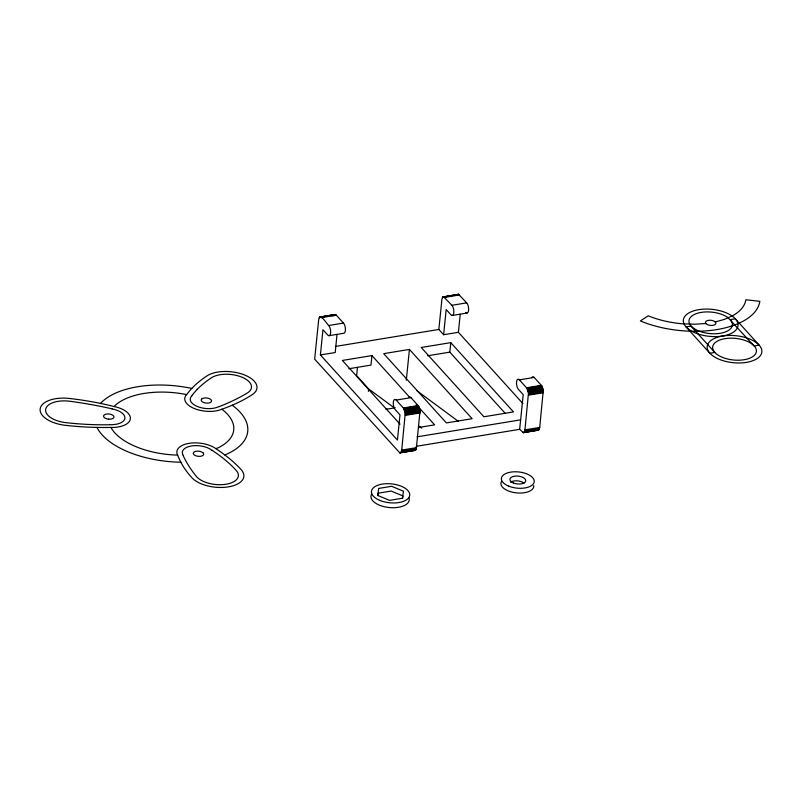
<?xml version="1.0" encoding="UTF-8"?>
<svg xmlns="http://www.w3.org/2000/svg" width="802" height="802" viewBox="0 0 802 802"><rect width="100%" height="100%" fill="white"/><g stroke="black" fill="none" stroke-linecap="round" stroke-linejoin="round"><path stroke-width="1.2" d="M400.108 452.879L401.16 452.107L401.722 450.082L405.251 413.361L403.657 408.378L396.188 400.088A5.494 2.296 80.7 0 0 393.321 402.203A5.494 2.296 80.7 0 0 395.226 409.591L399.998 414.865L397.431 440.057L320.399 354.935L322.965 329.732L327.727 335.005A5.494 2.296 80.7 0 0 330.604 332.89A5.494 2.296 80.7 0 0 328.7 325.502C326.855 324.058 319.898 311.868 318.675 319.707L314.665 359.166L399.807 452.849L415.185 450.393L416.298 448.789L420.037 410.925L418.433 405.942L410.975 397.652A5.494 2.296 80.7 0 0 409.14 397.18M523.325 432.669L524.378 431.897L524.939 429.872L528.468 393.15L526.864 388.168L519.405 379.877A5.494 2.296 80.7 0 0 516.538 381.993A5.494 2.296 80.7 0 0 518.443 389.381L523.215 394.654L519.656 429.321L523.325 432.669L538.403 430.183L539.716 427.446L543.245 390.724L541.651 385.732L534.192 377.441A5.494 2.296 80.7 0 0 531.876 377.541M337.01 334.504L335.216 352.539L320.399 354.935M357.471 367.366L356.629 375.687L368.559 388.86L394.654 408.148M400.048 424.178L342.374 360.449L371.938 355.587L370.975 365.09L348.8 368.74M406.293 380.318L409.431 349.421L383.717 353.652L446.403 422.925L472.127 418.704L409.431 349.421M522.874 403.536L458.403 332.299L443.616 334.725L438.844 329.452L441.892 299.507L442.674 297.151L458.594 294.314L466.694 302.865A5.494 2.296 80.7 0 1 468.599 310.254A5.494 2.296 80.7 0 1 465.731 312.369M443.616 334.725L446.173 309.532L450.945 314.795A5.494 2.296 80.7 0 0 453.812 312.68A5.494 2.296 80.7 0 0 451.917 305.291L443.506 296.71M504.979 413.1L449.812 352.138L450.774 342.634L421.21 347.487L483.897 416.769L513.46 411.907L450.774 342.634M458.403 332.299L460.228 314.294M377.902 495.516L378.253 493.17L391.135 491.055L402.985 495.957L402.634 498.303M333.822 315.667L331.557 315.667M100.551 403.426L100.621 403.346A76.932 38.005 5.8 0 1 191.588 388.399L191.798 388.449M114.054 406.534L114.506 406.624A21.714 10.727 5.8 0 1 130.325 418.995A21.714 10.727 5.8 0 1 111.418 427.456L110.957 427.436A176.41 87.137 5.8 0 1 99.679 427.466L95.899 427.396A176.41 87.137 5.8 0 1 69.283 425.742L67.268 425.511A27.479 13.574 5.8 0 1 40.17 408.82A27.479 13.574 5.8 0 1 71.238 398.694L73.253 398.915A171.397 84.661 5.8 0 1 99.488 403.205L103.167 403.977A171.397 84.661 5.8 0 1 114.054 406.534L115.247 405.331A62.857 31.047 5.8 0 1 183.869 394.063L186.645 394.604A176.41 87.137 5.8 0 1 190.726 389.602L192.239 387.978A176.41 87.137 5.8 0 1 204.881 377.291L206.024 376.549A27.479 13.574 5.8 0 1 245.001 375.156A27.479 13.574 5.8 0 1 251.216 395.276L250.094 396.028A171.397 84.661 5.8 0 1 233.001 404.89L230.314 406.023A171.397 84.661 5.8 0 1 221.873 409.21L221.552 409.351A21.714 10.727 5.8 0 1 194.224 408.499A21.714 10.727 5.8 0 1 186.455 394.795L186.645 394.604M457.461 294.725L458.283 294.274M334.494 314.695L336.329 315.166L343.477 323.076A5.494 2.296 80.7 0 1 345.421 329.141A5.494 2.296 80.7 0 1 343.767 333.261L328.99 335.687M216.009 448.799A176.41 87.137 5.8 0 1 223.207 453.762L225.482 455.456A176.41 87.137 5.8 0 1 239.447 467.817L240.319 468.779A27.479 13.574 5.8 0 1 228.44 486.864A27.479 13.574 5.8 0 1 191.157 476.859L190.254 475.897A171.397 84.661 5.8 0 1 181.122 462.744L180.129 460.839A171.397 84.661 5.8 0 1 177.683 455.095L177.553 454.864A21.714 10.727 5.8 0 1 189.061 443.346A21.714 10.727 5.8 0 1 215.738 448.589L217.974 447.917A62.857 31.047 5.8 0 0 223.517 410.494L221.873 409.21M224.831 454.975L224.991 454.904A76.932 38.005 5.8 0 0 232.349 405.301L232.229 405.21M715.254 321.963L724.336 319.417L732.797 315.637A62.857 31.047 5.8 0 0 745.85 299.748L759.835 301.331A76.932 38.005 5.8 0 1 740.647 322.444C724.236 330.073 705.74 331.838 687.845 331.126A76.932 38.005 5.8 0 1 640.357 320.96L648.227 315.798A62.857 31.047 5.8 0 0 682.943 323.828L695.164 324.219L705.9 323.497M415.185 450.393L414.273 450.293M538.403 430.183L537.801 430.213M319.988 316.97L335.066 314.484M319.717 317.121L335.376 314.514M442.935 296.91L458.594 294.314M319.467 317.361L335.687 314.645M442.674 297.151L458.904 294.434M319.236 317.692L324.168 316.88M442.453 297.482L446.143 296.87M321.542 317.592L336.329 315.166M444.759 297.382L459.536 294.956M328.7 325.502L343.477 323.076M451.917 305.291L466.694 302.865M452.208 315.477L466.985 313.051M335.376 346.454L438.844 329.452M427.636 355.777L449.812 352.138M730.231 319.627L735.314 318.795L759.163 345.151L754.081 345.983L728.015 317.652A21.804 10.767 5.8 0 0 701.219 312.389A21.804 10.767 5.8 0 0 689.66 323.958L690.061 324.67A21.804 10.767 5.8 0 0 698.482 330.855L699.685 331.326A21.804 10.767 5.8 0 0 732.196 325.983L732.346 325.291A21.804 10.767 5.8 0 0 730.812 320.319M396.188 400.088L410.975 397.652M519.405 379.877L534.192 377.441M714.823 352.439L709.89 353.251L686.041 326.895L690.973 326.083L714.823 352.439A21.985 10.857 5.8 0 0 744.066 359.737A21.985 10.857 5.8 0 0 754.241 345.963L752.827 344.609A21.985 10.857 5.8 0 0 724.346 338.765A21.985 10.857 5.8 0 0 714.241 351.737M403.346 407.987L418.123 405.561M526.563 387.777L541.34 385.351M403.657 408.378L418.433 405.942M526.864 388.168L541.651 385.732M403.947 408.83L418.724 406.403M527.165 388.629L541.941 386.193M404.218 409.361L419.005 406.935M527.435 389.15L542.222 386.724M404.469 409.942L419.256 407.516M527.686 389.732L542.473 387.306M404.699 410.574L419.476 408.148M527.917 390.363L542.693 387.937M404.89 411.246L419.677 408.82M528.107 391.035L542.884 388.609M405.05 411.937L419.827 409.511M528.267 391.737L543.044 389.301M405.17 412.649L419.947 410.223M528.388 392.439L543.165 390.013M405.251 413.361L420.037 410.925M528.468 393.15L543.245 390.724M405.291 414.063L420.078 411.627M528.508 393.852L543.285 391.426M405.291 414.734L420.068 412.308M528.508 394.524L543.285 392.098M405.251 415.376L420.027 412.95M528.458 395.175L543.245 392.739M418.614 427.496L434.624 424.859L416.238 404.539M417.14 436.819L520.648 419.847M416.178 446.323L519.656 429.321M401.722 450.082L416.509 447.656M524.939 429.872L539.716 427.446M401.521 451.225L416.298 448.789M524.729 431.015L539.515 428.589M401.361 451.696L416.138 449.27M524.568 431.496L539.355 429.06M401.16 452.107L415.947 449.671M524.378 431.897L539.155 429.471M400.719 452.518L415.717 450.002M522.703 432.509L538.934 429.792M399.807 452.849L415.466 450.243M523.024 432.639L538.683 430.032M180.831 462.193L180.65 462.193A76.932 38.005 5.8 0 1 97.032 427.536L96.982 427.416M177.683 455.095L174.836 455.005A62.857 31.047 5.8 0 1 111.759 428.859L110.957 427.436M417.09 390.865L458.243 421.281M418.734 425.952L421.752 428.178M371.938 355.587L409.551 397.15M408.91 497.731A19.238 9.504 5.8 0 1 389.331 507.546A19.238 9.504 5.8 0 1 371.627 494.132M533.741 485.571A16.491 8.14 5.8 0 1 515.606 492.789A16.491 8.14 5.8 0 1 501.501 481.411M510.493 482.273A7.97 3.94 5.8 0 1 523.977 483.135M395.095 407.516A27.479 20.952 -42.1 0 1 385.501 408.9M368.439 391.326A27.479 20.952 -42.1 0 1 368.559 388.86M378.734 488.418L377.692 495.446L389.531 500.358L402.424 498.232L403.466 491.205L391.617 486.293L378.734 488.418M707.725 344.389L707.424 345.241A27.479 13.574 5.8 0 0 744.266 362.674A27.479 13.574 5.8 0 0 752.276 340.188A27.479 13.574 5.8 0 0 707.725 344.389M112.059 408.85L112.019 408.94A16.22 8.01 5.8 0 1 124.861 418.383A16.22 8.01 5.8 0 1 109.694 424.659L109.704 424.759A170.054 83.999 5.8 0 1 98.826 424.769L95.187 424.689A170.054 83.999 5.8 0 1 84.21 424.218L80.541 423.987A170.054 83.999 5.8 0 1 69.533 423.045L67.308 422.784A21.975 10.857 5.8 0 1 45.634 409.431A21.975 10.857 5.8 0 1 70.486 401.341L72.701 401.642A234.354 115.759 5.8 0 1 83.568 403.286L87.177 403.887A234.354 115.759 5.8 0 1 97.924 405.852L101.483 406.554A234.354 115.759 5.8 0 1 112.059 408.85M197.202 389.381L195.738 390.945A170.054 83.999 5.8 0 0 191.768 395.747L191.939 395.807A16.22 8.01 5.8 0 0 197.302 406.474A16.22 8.01 5.8 0 0 218.445 406.784L218.585 406.865A234.354 115.759 5.8 0 0 226.445 403.647L228.981 402.524A234.354 115.759 5.8 0 0 236.349 399.025L238.715 397.812A234.354 115.759 5.8 0 0 245.552 394.053L246.896 393.271A21.975 10.857 5.8 0 0 241.923 377.181A21.975 10.857 5.8 0 0 210.746 378.283L209.482 379.105A170.054 83.999 5.8 0 0 203.808 383.366L202.044 384.84A170.054 83.999 5.8 0 0 197.202 389.381M202.074 398.734L201.893 398.865A5.223 2.576 5.8 0 0 203.457 402.434A5.223 2.576 5.8 0 0 210.475 402.424L210.675 402.303A5.223 2.576 5.8 0 0 209.292 398.604A5.223 2.576 5.8 0 0 202.074 398.734M212.139 450.333L211.979 450.373A16.22 8.01 5.8 0 0 191.447 445.982A16.22 8.01 5.8 0 0 183.147 455.115L182.966 455.125A234.354 115.759 5.8 0 0 185.683 460.639L186.706 462.463A234.354 115.759 5.8 0 0 190.094 467.927L191.327 469.741A234.354 115.759 5.8 0 0 195.357 475.135L196.229 476.228A21.975 10.857 5.8 0 0 226.054 484.228A21.975 10.857 5.8 0 0 235.557 469.761L234.585 468.689A170.054 83.999 5.8 0 0 229.262 463.486L227.357 461.782A170.054 83.999 5.8 0 0 221.222 456.769L219.046 455.125A170.054 83.999 5.8 0 0 212.139 450.333M108.711 419.145L108.37 419.115A5.223 2.576 5.8 0 1 103.568 415.977A5.223 2.576 5.8 0 1 109.132 414.012L109.473 414.053A5.223 2.576 5.8 0 1 113.934 417.15A5.223 2.576 5.8 0 1 108.711 419.145M698.392 334.073L696.818 333.532A27.479 13.574 5.8 0 1 692.487 331.627L691.184 330.915A27.479 13.574 5.8 0 1 684.196 324.249L683.795 323.346A27.479 13.574 5.8 0 1 698.753 309.662A27.479 13.574 5.8 0 1 731.394 315.527L732.517 316.299A27.479 13.574 5.8 0 1 737.84 323.246L738.01 324.148A27.479 13.574 5.8 0 1 698.392 334.073M715.364 322.073L715.204 321.913A5.223 2.576 5.8 0 0 708.417 320.339A5.223 2.576 5.8 0 0 705.86 323.447L706.001 323.617A5.223 2.576 5.8 0 0 712.948 325.351A5.223 2.576 5.8 0 0 715.364 322.073M203.167 452.99L203.006 452.829A5.223 2.576 5.8 0 0 196.219 451.255A5.223 2.576 5.8 0 0 193.663 454.363L193.803 454.523A5.223 2.576 5.8 0 0 200.751 456.258A5.223 2.576 5.8 0 0 203.167 452.99M379.817 500.388A19.238 9.504 5.8 0 0 409.682 495.486A19.238 9.504 5.8 0 0 382.233 484.097A19.238 9.504 5.8 0 0 379.817 500.388M513.36 482.964A7.97 3.94 5.8 0 0 525.741 480.939A7.97 3.94 5.8 0 0 514.363 476.218A7.97 3.94 5.8 0 0 513.36 482.964M508.598 486.102A16.491 8.14 5.8 0 0 534.202 481.892A16.491 8.14 5.8 0 0 510.663 472.137A16.491 8.14 5.8 0 0 508.598 486.102"/></g></svg>
